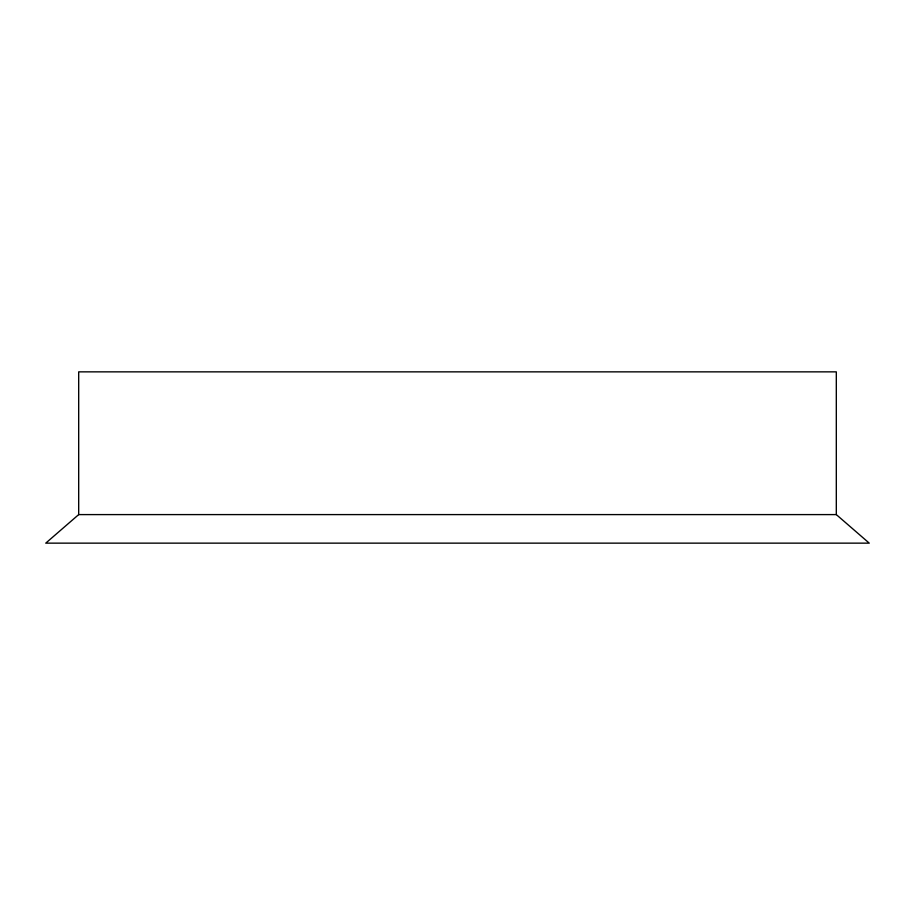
<?xml version="1.0" encoding="UTF-8"?>
<svg xmlns="http://www.w3.org/2000/svg" width="915" height="915" viewBox="0 0 915 915"><rect width="100%" height="100%" fill="white"/><g stroke="black" fill="none" stroke-linecap="round" stroke-linejoin="round"><path stroke-width="1.37" d="M78.69 514.596L45.75 543.144L869.25 543.144L836.31 514.596L78.69 514.596L78.69 371.856L836.31 371.856L836.31 514.596"/></g></svg>
